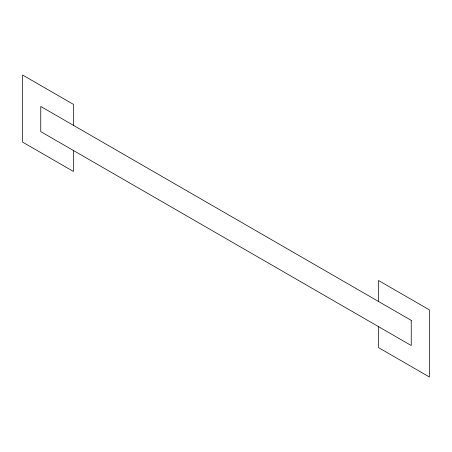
<?xml version="1.0" encoding="UTF-8"?>
<svg xmlns="http://www.w3.org/2000/svg" width="452" height="452" viewBox="0 0 452 452"><rect width="100%" height="100%" fill="white"/><g stroke="black" fill="none" stroke-linecap="round" stroke-linejoin="round"><path stroke-width="0.68" d="M378.55 301.49L378.55 280.522L429.4 309.88L429.4 376.985L378.55 347.628L378.55 326.655M73.45 125.345L73.45 104.372L22.6 75.015L22.6 142.12L73.45 171.477L73.45 150.51M411.241 320.366L40.759 106.469L40.759 131.634L411.241 345.531L411.241 320.366"/></g></svg>
